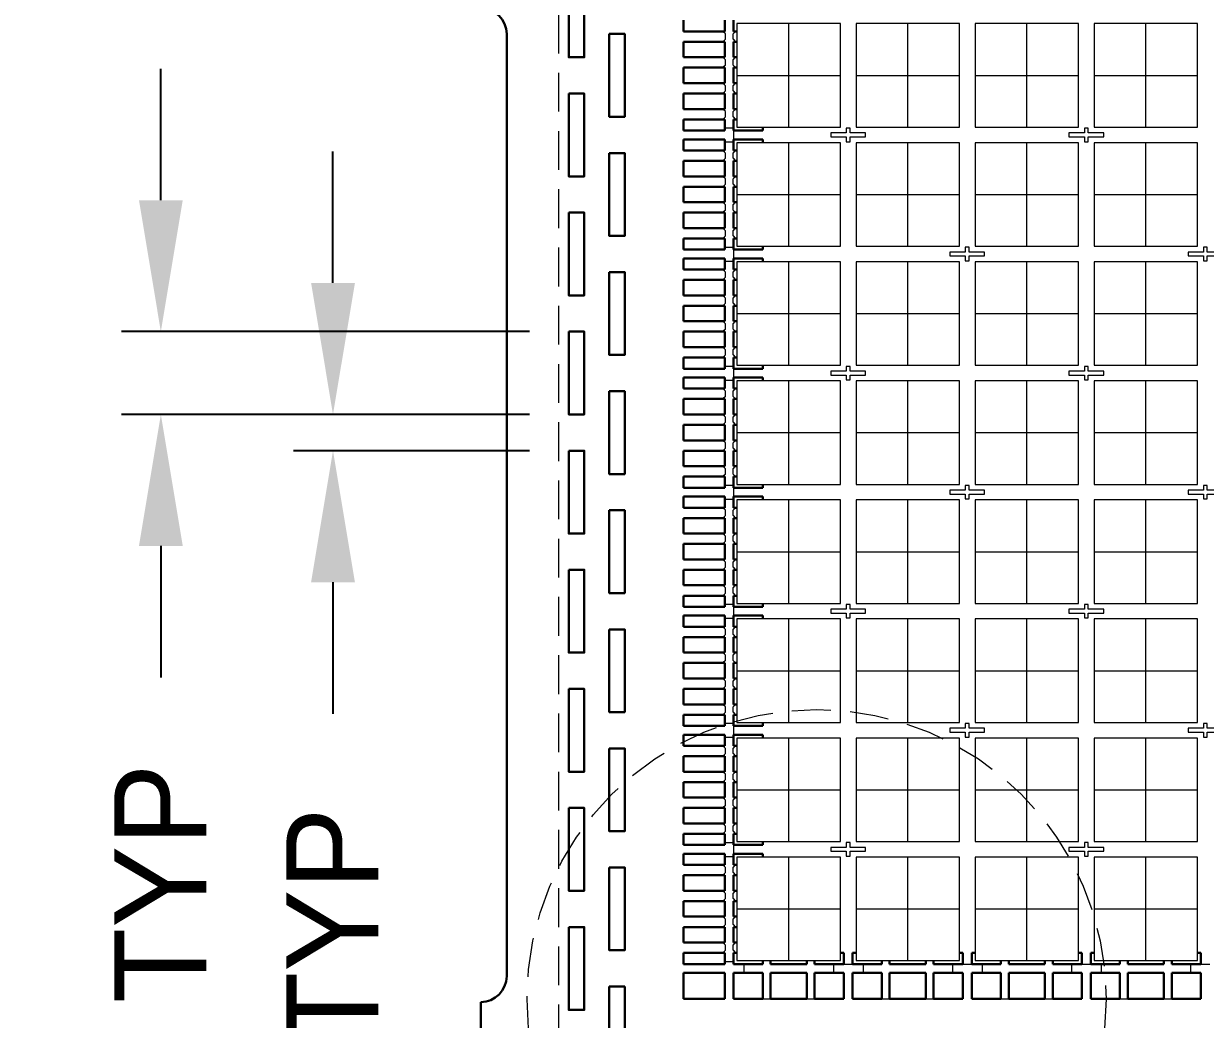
# Model space of a CAD drawing. Extents: x 1030 to 1169, y -270 to -166.
# Drawn here: x 1029.55 to 1052.39, y -256.62 to -237.38 of the extents above; entities that cross this region are included whole.
import ezdxf

# ---------------------------------------------------------------- set-up
doc = ezdxf.new("R2010")
doc.units = 0
doc.header["$LTSCALE"] = 3
doc.header["$MEASUREMENT"] = 0
for name, pattern in [('CENTER', [2, 1.25, -0.25, 0.25, -0.25]), ('HIDDEN', [0.375, 0.25, -0.125]), ('PHANTOM', [2.5, 1.25, -0.25, 0.25, -0.25, 0.25, -0.25])]:
    doc.linetypes.add(name, pattern=pattern)
for name, color, linetype, lineweight in [('CLIN', 1, 'CENTER', 15), ('DETAIL', 6, 'HIDDEN', 15), ('DIM', 4, 'Continuous', 13), ('FULL METAL', 33, 'HIDDEN', 15), ('HIDN', 6, 'HIDDEN', 15), ('HIDN2', 3, 'HIDDEN', 15), ('OBJ', 3, 'Continuous', 30), ('OBJ1', 7, 'Continuous', 30), ('OBJ3', 40, 'Continuous', 30), ('PHANTOM', 5, 'PHANTOM', 15), ('SAW', 2, 'HIDDEN', 15)]:
    doc.layers.add(name, color=color, linetype=linetype, lineweight=lineweight)
doc.dimstyles.new('3DEC X 1', dxfattribs={"dimtxt": 1.778, "dimasz": 2.54, "dimexe": 0.762, "dimexo": 0.762, "dimgap": 0.762, "dimtad": 0, "dimdec": 3, "dimzin": 0, "dimdsep": 46, "dimtxsty": 'Standard', "dimcen": 0, "dimadec": 0, "dimazin": 0, "dimtfac": 1, "dimtdec": 3, "dimtofl": 0, "dimtmove": 0, "dimatfit": 3, "dimfxl": 1, "dimtolj": 1, "dimtzin": 0, "dimarcsym": 0})

# ---------------------------------------------------------------- blocks, each defined once
blk = doc.blocks.new('*D17')
at = {"layer": 'Defpoints', "color": 0, "transparency": 16777216}
for p in [(1476.641, -333.919), (1472.085, -334.619), (1476.641, -334.619)]:
    blk.add_point(p, dxfattribs=at)
at = {"layer": 'DIM', "color": 0, "lineweight": -2, "transparency": 16777216}
for p, q in [((1472.085, -331.379), (1472.085, -328.839)), ((1475.879, -333.919), (1471.323, -333.919)), ((1475.879, -334.619), (1471.323, -334.619)), ((1472.085, -337.159), (1472.085, -339.699))]:
    blk.add_line(p, q, dxfattribs=at)
at = {"layer": 'DIM', "color": 0, "transparency": 16777216}
for points in [[(1471.662, -331.379), (1472.509, -331.379), (1472.085, -333.919)], [(1471.662, -337.159), (1472.509, -337.159), (1472.085, -334.619)]]:
    blk.add_solid(points, dxfattribs=at)
at = {"layer": 'DIM', "color": 0, "transparency": 16777216, "insert": (1472.085, -347.129), "char_height": 1.778, "attachment_point": 5, "rotation": 90}
blk.add_mtext('\\A1;0.700 TYP', dxfattribs=at)
blk = doc.blocks.new('*D18')
at = {"layer": 'Defpoints', "color": 0, "transparency": 16777216}
for p in [(1476.641, -332.319), (1468.759, -333.919), (1476.641, -333.919)]:
    blk.add_point(p, dxfattribs=at)
at = {"layer": 'DIM', "color": 0, "lineweight": -2, "transparency": 16777216}
for p, q in [((1468.759, -329.779), (1468.759, -327.239)), ((1475.879, -332.319), (1467.997, -332.319)), ((1475.879, -333.919), (1467.997, -333.919)), ((1468.759, -336.459), (1468.759, -338.999))]:
    blk.add_line(p, q, dxfattribs=at)
at = {"layer": 'DIM', "color": 0, "transparency": 16777216}
for points in [[(1468.336, -329.779), (1469.182, -329.779), (1468.759, -332.319)], [(1468.336, -336.459), (1469.182, -336.459), (1468.759, -333.919)]]:
    blk.add_solid(points, dxfattribs=at)
at = {"layer": 'DIM', "color": 0, "transparency": 16777216, "insert": (1468.759, -346.28), "char_height": 1.778, "attachment_point": 5, "rotation": 90}
blk.add_mtext('\\A1;1.600 TYP', dxfattribs=at)

msp = doc.modelspace()

# ---------------------------------------------------------------- linework, layer by layer
at = {"layer": 'CLIN'}
for p, q in [((1044.3382, -239.3839), (1044.3382, -237.3839)), ((1046.6382, -239.3839), (1046.6382, -237.3839)), ((1048.9382, -239.3839), (1048.9382, -237.3839)), ((1051.2382, -239.3839), (1051.2382, -237.3839)), ((1043.3382, -238.3839), (1045.3382, -238.3839)), ((1045.6382, -238.3839), (1047.6382, -238.3839)), ((1047.9382, -238.3839), (1049.9382, -238.3839)), ((1050.2382, -238.3839), (1052.2382, -238.3839)), ((1044.3382, -241.6839), (1044.3382, -239.6839)), ((1046.6382, -241.6839), (1046.6382, -239.6839)), ((1048.9382, -241.6839), (1048.9382, -239.6839)), ((1051.2382, -241.6839), (1051.2382, -239.6839)), ((1043.3382, -240.6839), (1045.3382, -240.6839)), ((1045.6382, -240.6839), (1047.6382, -240.6839)), ((1047.9382, -240.6839), (1049.9382, -240.6839)), ((1050.2382, -240.6839), (1052.2382, -240.6839)), ((1044.3382, -243.9839), (1044.3382, -241.9839)), ((1046.6382, -243.9839), (1046.6382, -241.9839)), ((1048.9382, -243.9839), (1048.9382, -241.9839)), ((1051.2382, -243.9839), (1051.2382, -241.9839)), ((1043.3382, -242.9839), (1045.3382, -242.9839)), ((1045.6382, -242.9839), (1047.6382, -242.9839)), ((1047.9382, -242.9839), (1049.9382, -242.9839)), ((1050.2382, -242.9839), (1052.2382, -242.9839)), ((1044.3382, -246.2839), (1044.3382, -244.2839)), ((1046.6382, -246.2839), (1046.6382, -244.2839)), ((1048.9382, -246.2839), (1048.9382, -244.2839)), ((1051.2382, -246.2839), (1051.2382, -244.2839)), ((1043.3382, -245.2839), (1045.3382, -245.2839)), ((1045.6382, -245.2839), (1047.6382, -245.2839)), ((1047.9382, -245.2839), (1049.9382, -245.2839)), ((1050.2382, -245.2839), (1052.2382, -245.2839)), ((1044.3382, -248.5839), (1044.3382, -246.5839)), ((1046.6382, -248.5839), (1046.6382, -246.5839)), ((1048.9382, -248.5839), (1048.9382, -246.5839)), ((1051.2382, -248.5839), (1051.2382, -246.5839)), ((1043.3382, -247.5839), (1045.3382, -247.5839)), ((1045.6382, -247.5839), (1047.6382, -247.5839)), ((1047.9382, -247.5839), (1049.9382, -247.5839)), ((1050.2382, -247.5839), (1052.2382, -247.5839)), ((1044.3382, -250.8839), (1044.3382, -248.8839)), ((1046.6382, -250.8839), (1046.6382, -248.8839)), ((1048.9382, -250.8839), (1048.9382, -248.8839)), ((1051.2382, -250.8839), (1051.2382, -248.8839)), ((1043.3382, -249.8839), (1045.3382, -249.8839)), ((1045.6382, -249.8839), (1047.6382, -249.8839)), ((1047.9382, -249.8839), (1049.9382, -249.8839)), ((1050.2382, -249.8839), (1052.2382, -249.8839)), ((1044.3382, -253.1839), (1044.3382, -251.1839)), ((1046.6382, -253.1839), (1046.6382, -251.1839)), ((1048.9382, -253.1839), (1048.9382, -251.1839)), ((1051.2382, -253.1839), (1051.2382, -251.1839)), ((1043.3382, -252.1839), (1045.3382, -252.1839)), ((1045.6382, -252.1839), (1047.6382, -252.1839)), ((1047.9382, -252.1839), (1049.9382, -252.1839)), ((1050.2382, -252.1839), (1052.2382, -252.1839)), ((1044.3382, -255.4839), (1044.3382, -253.4839)), ((1046.6382, -255.4839), (1046.6382, -253.4839)), ((1048.9382, -255.4839), (1048.9382, -253.4839)), ((1051.2382, -255.4839), (1051.2382, -253.4839)), ((1043.3382, -254.4839), (1045.3382, -254.4839)), ((1045.6382, -254.4839), (1047.6382, -254.4839)), ((1047.9382, -254.4839), (1049.9382, -254.4839)), ((1050.2382, -254.4839), (1052.2382, -254.4839))]:
    msp.add_line(p, q, dxfattribs=at)
at = {"layer": 'DETAIL'}
msp.add_circle((1044.8752, -256.2254), 5.5933, dxfattribs=at)
at = {"layer": 'FULL METAL'}
for points in [[(1045.1532, -239.5719), (1045.4502, -239.5719), (1045.4502, -239.6639), (1045.5262, -239.6639), (1045.5262, -239.5719), (1045.8232, -239.5719), (1045.8232, -239.4959), (1045.5262, -239.4959), (1045.5262, -239.4039), (1045.4502, -239.4039), (1045.4502, -239.4959), (1045.1532, -239.4959)], [(1049.7532, -239.5719), (1050.0502, -239.5719), (1050.0502, -239.6639), (1050.1262, -239.6639), (1050.1262, -239.5719), (1050.4232, -239.5719), (1050.4232, -239.4959), (1050.1262, -239.4959), (1050.1262, -239.4039), (1050.0502, -239.4039), (1050.0502, -239.4959), (1049.7532, -239.4959)], [(1047.4532, -241.8719), (1047.7502, -241.8719), (1047.7502, -241.9639), (1047.8262, -241.9639), (1047.8262, -241.8719), (1048.1232, -241.8719), (1048.1232, -241.7959), (1047.8262, -241.7959), (1047.8262, -241.7039), (1047.7502, -241.7039), (1047.7502, -241.7959), (1047.4532, -241.7959)], [(1052.0532, -241.8719), (1052.3502, -241.8719), (1052.3502, -241.9639), (1052.4262, -241.9639), (1052.4262, -241.8719), (1052.7232, -241.8719), (1052.7232, -241.7959), (1052.4262, -241.7959), (1052.4262, -241.7039), (1052.3502, -241.7039), (1052.3502, -241.7959), (1052.0532, -241.7959)], [(1045.1532, -244.1719), (1045.4502, -244.1719), (1045.4502, -244.2639), (1045.5262, -244.2639), (1045.5262, -244.1719), (1045.8232, -244.1719), (1045.8232, -244.0959), (1045.5262, -244.0959), (1045.5262, -244.0039), (1045.4502, -244.0039), (1045.4502, -244.0959), (1045.1532, -244.0959)], [(1049.7532, -244.1719), (1050.0502, -244.1719), (1050.0502, -244.2639), (1050.1262, -244.2639), (1050.1262, -244.1719), (1050.4232, -244.1719), (1050.4232, -244.0959), (1050.1262, -244.0959), (1050.1262, -244.0039), (1050.0502, -244.0039), (1050.0502, -244.0959), (1049.7532, -244.0959)], [(1047.4532, -246.4719), (1047.7502, -246.4719), (1047.7502, -246.5639), (1047.8262, -246.5639), (1047.8262, -246.4719), (1048.1232, -246.4719), (1048.1232, -246.3959), (1047.8262, -246.3959), (1047.8262, -246.3039), (1047.7502, -246.3039), (1047.7502, -246.3959), (1047.4532, -246.3959)], [(1052.0532, -246.4719), (1052.3502, -246.4719), (1052.3502, -246.5639), (1052.4262, -246.5639), (1052.4262, -246.4719), (1052.7232, -246.4719), (1052.7232, -246.3959), (1052.4262, -246.3959), (1052.4262, -246.3039), (1052.3502, -246.3039), (1052.3502, -246.3959), (1052.0532, -246.3959)], [(1045.1532, -248.7719), (1045.4502, -248.7719), (1045.4502, -248.8639), (1045.5262, -248.8639), (1045.5262, -248.7719), (1045.8232, -248.7719), (1045.8232, -248.6959), (1045.5262, -248.6959), (1045.5262, -248.6039), (1045.4502, -248.6039), (1045.4502, -248.6959), (1045.1532, -248.6959)], [(1049.7532, -248.7719), (1050.0502, -248.7719), (1050.0502, -248.8639), (1050.1262, -248.8639), (1050.1262, -248.7719), (1050.4232, -248.7719), (1050.4232, -248.6959), (1050.1262, -248.6959), (1050.1262, -248.6039), (1050.0502, -248.6039), (1050.0502, -248.6959), (1049.7532, -248.6959)], [(1047.4532, -251.0719), (1047.7502, -251.0719), (1047.7502, -251.1639), (1047.8262, -251.1639), (1047.8262, -251.0719), (1048.1232, -251.0719), (1048.1232, -250.9959), (1047.8262, -250.9959), (1047.8262, -250.9039), (1047.7502, -250.9039), (1047.7502, -250.9959), (1047.4532, -250.9959)], [(1052.0532, -251.0719), (1052.3502, -251.0719), (1052.3502, -251.1639), (1052.4262, -251.1639), (1052.4262, -251.0719), (1052.7232, -251.0719), (1052.7232, -250.9959), (1052.4262, -250.9959), (1052.4262, -250.9039), (1052.3502, -250.9039), (1052.3502, -250.9959), (1052.0532, -250.9959)], [(1045.1532, -253.3719), (1045.4502, -253.3719), (1045.4502, -253.4639), (1045.5262, -253.4639), (1045.5262, -253.3719), (1045.8232, -253.3719), (1045.8232, -253.2959), (1045.5262, -253.2959), (1045.5262, -253.2039), (1045.4502, -253.2039), (1045.4502, -253.2959), (1045.1532, -253.2959)], [(1049.7532, -253.3719), (1050.0502, -253.3719), (1050.0502, -253.4639), (1050.1262, -253.4639), (1050.1262, -253.3719), (1050.4232, -253.3719), (1050.4232, -253.2959), (1050.1262, -253.2959), (1050.1262, -253.2039), (1050.0502, -253.2039), (1050.0502, -253.2959), (1049.7532, -253.2959)]]:
    msp.add_lwpolyline(points, close=True, dxfattribs=at)
at = {"layer": 'HIDN'}
msp.add_lwpolyline([(1156.8882, -191.0839), (1039.8882, -191.0839), (1039.8882, -258.0839), (1156.8882, -258.0839)], close=True, dxfattribs=at)
at = {"layer": 'HIDN2'}
for p, q in [((1043.1032, -239.3989), (1043.2732, -239.3989)), ((1043.2732, -239.4489), (1043.2732, -239.6189)), ((1043.1032, -239.6689), (1043.2732, -239.6689)), ((1043.1032, -241.6989), (1043.2732, -241.6989)), ((1043.2732, -241.7489), (1043.2732, -241.9189)), ((1043.1032, -241.9689), (1043.2732, -241.9689)), ((1043.1032, -243.9989), (1043.2732, -243.9989)), ((1043.2732, -244.0489), (1043.2732, -244.2189)), ((1043.1032, -244.2689), (1043.2732, -244.2689)), ((1043.1032, -246.2989), (1043.2732, -246.2989)), ((1043.2732, -246.3489), (1043.2732, -246.5189)), ((1043.1032, -246.5689), (1043.2732, -246.5689)), ((1043.1032, -248.5989), (1043.2732, -248.5989)), ((1043.2732, -248.6489), (1043.2732, -248.8189)), ((1043.1032, -248.8689), (1043.2732, -248.8689)), ((1043.1032, -250.8989), (1043.2732, -250.8989)), ((1043.1032, -251.1689), (1043.2732, -251.1689)), ((1043.2732, -250.9489), (1043.2732, -251.1189)), ((1043.1032, -253.1989), (1043.2732, -253.1989)), ((1043.2732, -253.2489), (1043.2732, -253.4189)), ((1043.1032, -253.4689), (1043.2732, -253.4689)), ((1043.1032, -255.4989), (1043.2732, -255.4989)), ((1043.4732, -255.5489), (1043.4732, -255.7189)), ((1045.2032, -255.5489), (1045.2032, -255.7189)), ((1045.4032, -255.5489), (1045.5732, -255.5489)), ((1045.7732, -255.5489), (1045.7732, -255.7189)), ((1047.5032, -255.5489), (1047.5032, -255.7189)), ((1047.7032, -255.5489), (1047.8732, -255.5489)), ((1048.0732, -255.5489), (1048.0732, -255.7189)), ((1049.8032, -255.5489), (1049.8032, -255.7189)), ((1050.0032, -255.5489), (1050.1732, -255.5489)), ((1050.3732, -255.5489), (1050.3732, -255.7189)), ((1052.1032, -255.5489), (1052.1032, -255.7189)), ((1052.3032, -255.5489), (1052.4732, -255.5489)), ((1043.8382, -256.2189), (1043.9882, -256.2189)), ((1044.6882, -256.2189), (1044.8382, -256.2189)), ((1046.1382, -256.2189), (1046.2882, -256.2189)), ((1046.9882, -256.2189), (1047.1382, -256.2189)), ((1048.4382, -256.2189), (1048.5882, -256.2189)), ((1049.2882, -256.2189), (1049.4382, -256.2189)), ((1050.7382, -256.2189), (1050.8882, -256.2189)), ((1051.5882, -256.2189), (1051.7382, -256.2189))]:
    msp.add_line(p, q, dxfattribs=at)
at = {"layer": 'OBJ'}
for p, q in [((1038.8882, -255.7839), (1038.8882, -237.5839)), ((1038.3882, -256.2839), (1038.3882, -256.2839)), ((1038.3882, -260.9339), (1038.3882, -256.2839))]:
    msp.add_line(p, q, dxfattribs=at)
for centre, start, end in [((1038.3882, -237.5839), 0, 90), ((1038.3882, -255.7839), 270, 0)]:
    msp.add_arc(centre, 0.5, start, end, dxfattribs=at)
at = {"layer": 'OBJ1'}
for p, q in [((1041.1702, -255.9839), (1040.8702, -255.9839)), ((1040.8702, -255.9839), (1040.8702, -257.1019)), ((1041.1702, -256.8019), (1041.1702, -255.9839))]:
    msp.add_line(p, q, dxfattribs=at)
for points in [[(1040.0882, -236.4339), (1040.3882, -236.4339), (1040.3882, -238.0339), (1040.0882, -238.0339)], [(1040.8702, -237.5839), (1041.1702, -237.5839), (1041.1702, -239.1839), (1040.8702, -239.1839)], [(1040.0882, -238.7339), (1040.3882, -238.7339), (1040.3882, -240.3339), (1040.0882, -240.3339)], [(1040.8702, -239.8839), (1041.1702, -239.8839), (1041.1702, -241.4839), (1040.8702, -241.4839)], [(1040.0882, -241.0339), (1040.3882, -241.0339), (1040.3882, -242.6339), (1040.0882, -242.6339)], [(1040.8702, -242.1839), (1041.1702, -242.1839), (1041.1702, -243.7839), (1040.8702, -243.7839)], [(1040.0882, -243.3339), (1040.3882, -243.3339), (1040.3882, -244.9339), (1040.0882, -244.9339)], [(1040.8702, -244.4839), (1041.1702, -244.4839), (1041.1702, -246.0839), (1040.8702, -246.0839)], [(1040.0882, -245.6339), (1040.3882, -245.6339), (1040.3882, -247.2339), (1040.0882, -247.2339)], [(1040.8702, -246.7839), (1041.1702, -246.7839), (1041.1702, -248.3839), (1040.8702, -248.3839)], [(1040.0882, -247.9339), (1040.3882, -247.9339), (1040.3882, -249.5339), (1040.0882, -249.5339)], [(1040.8702, -249.0839), (1041.1702, -249.0839), (1041.1702, -250.6839), (1040.8702, -250.6839)], [(1040.0882, -250.2339), (1040.3882, -250.2339), (1040.3882, -251.8339), (1040.0882, -251.8339)], [(1040.8702, -251.3839), (1041.1702, -251.3839), (1041.1702, -252.9839), (1040.8702, -252.9839)], [(1040.0882, -252.5339), (1040.3882, -252.5339), (1040.3882, -254.1339), (1040.0882, -254.1339)], [(1040.8702, -253.6839), (1041.1702, -253.6839), (1041.1702, -255.2839), (1040.8702, -255.2839)], [(1040.0882, -254.8339), (1040.3882, -254.8339), (1040.3882, -256.4339), (1040.0882, -256.4339)]]:
    msp.add_lwpolyline(points, close=True, dxfattribs=at)
at = {"layer": 'OBJ3'}
for p, q in [((1042.3032, -237.3189), (1042.3032, -237.5339)), ((1043.1032, -237.5339), (1043.1032, -237.3189)), ((1043.2732, -237.5339), (1043.2732, -237.3189)), ((1042.3032, -237.5339), (1043.1032, -237.5339)), ((1043.3382, -237.5339), (1043.2732, -237.5339)), ((1042.3032, -237.7339), (1043.1032, -237.7339)), ((1042.3032, -237.7339), (1042.3032, -238.0339)), ((1043.1032, -238.0339), (1043.1032, -237.7339)), ((1043.2732, -238.0339), (1043.2732, -237.7339)), ((1043.3382, -237.7339), (1043.2732, -237.7339)), ((1042.3032, -238.0339), (1043.1032, -238.0339)), ((1043.3382, -238.0339), (1043.2732, -238.0339)), ((1042.3032, -238.2339), (1043.1032, -238.2339)), ((1042.3032, -238.2339), (1042.3032, -238.5339)), ((1043.1032, -238.5339), (1043.1032, -238.2339)), ((1043.2732, -238.5339), (1043.2732, -238.2339)), ((1043.3382, -238.2339), (1043.2732, -238.2339)), ((1042.3032, -238.5339), (1043.1032, -238.5339)), ((1043.3382, -238.5339), (1043.2732, -238.5339)), ((1042.3032, -238.7339), (1043.1032, -238.7339)), ((1042.3032, -238.7339), (1042.3032, -239.0339)), ((1043.1032, -239.0339), (1043.1032, -238.7339)), ((1043.2732, -239.0339), (1043.2732, -238.7339)), ((1043.3382, -238.7339), (1043.2732, -238.7339)), ((1042.3032, -239.0339), (1043.1032, -239.0339)), ((1043.3382, -239.0339), (1043.2732, -239.0339)), ((1042.3032, -239.2339), (1043.1032, -239.2339)), ((1042.3032, -239.2339), (1042.3032, -239.4489)), ((1043.1032, -239.4489), (1043.1032, -239.2339)), ((1043.2732, -239.4489), (1043.2732, -239.2339)), ((1043.3382, -239.2339), (1043.2732, -239.2339)), ((1043.1032, -239.4489), (1042.3032, -239.4489)), ((1043.8382, -239.4489), (1043.2732, -239.4489)), ((1043.8382, -239.3839), (1043.8382, -239.4489)), ((1042.3032, -239.6189), (1043.1032, -239.6189)), ((1042.3032, -239.6189), (1042.3032, -239.8339)), ((1043.1032, -239.8339), (1043.1032, -239.6189)), ((1043.2732, -239.6189), (1043.8382, -239.6189)), ((1043.2732, -239.8339), (1043.2732, -239.6189)), ((1043.8382, -239.6839), (1043.8382, -239.6189)), ((1042.3032, -239.8339), (1043.1032, -239.8339)), ((1043.3382, -239.8339), (1043.2732, -239.8339)), ((1042.3032, -240.0339), (1043.1032, -240.0339)), ((1042.3032, -240.0339), (1042.3032, -240.3339)), ((1043.1032, -240.3339), (1043.1032, -240.0339)), ((1043.2732, -240.3339), (1043.2732, -240.0339)), ((1043.3382, -240.0339), (1043.2732, -240.0339)), ((1042.3032, -240.3339), (1043.1032, -240.3339)), ((1043.3382, -240.3339), (1043.2732, -240.3339)), ((1042.3032, -240.5339), (1043.1032, -240.5339)), ((1042.3032, -240.5339), (1042.3032, -240.8339)), ((1043.1032, -240.8339), (1043.1032, -240.5339)), ((1043.2732, -240.8339), (1043.2732, -240.5339)), ((1043.3382, -240.5339), (1043.2732, -240.5339)), ((1042.3032, -240.8339), (1043.1032, -240.8339)), ((1043.3382, -240.8339), (1043.2732, -240.8339)), ((1042.3032, -241.0339), (1043.1032, -241.0339)), ((1042.3032, -241.0339), (1042.3032, -241.3339)), ((1043.1032, -241.3339), (1043.1032, -241.0339)), ((1043.2732, -241.3339), (1043.2732, -241.0339)), ((1043.3382, -241.0339), (1043.2732, -241.0339)), ((1042.3032, -241.3339), (1043.1032, -241.3339)), ((1043.3382, -241.3339), (1043.2732, -241.3339)), ((1042.3032, -241.5339), (1043.1032, -241.5339)), ((1042.3032, -241.5339), (1042.3032, -241.7489)), ((1043.1032, -241.7489), (1043.1032, -241.5339)), ((1043.2732, -241.7489), (1043.2732, -241.5339)), ((1043.3382, -241.5339), (1043.2732, -241.5339)), ((1043.1032, -241.7489), (1042.3032, -241.7489)), ((1043.8382, -241.7489), (1043.2732, -241.7489)), ((1043.8382, -241.6839), (1043.8382, -241.7489)), ((1042.3032, -241.9189), (1043.1032, -241.9189)), ((1042.3032, -241.9189), (1042.3032, -242.1339)), ((1043.1032, -242.1339), (1043.1032, -241.9189)), ((1043.2732, -241.9189), (1043.8382, -241.9189)), ((1043.2732, -242.1339), (1043.2732, -241.9189)), ((1043.8382, -241.9839), (1043.8382, -241.9189)), ((1042.3032, -242.1339), (1043.1032, -242.1339)), ((1043.3382, -242.1339), (1043.2732, -242.1339)), ((1042.3032, -242.3339), (1043.1032, -242.3339)), ((1042.3032, -242.3339), (1042.3032, -242.6339)), ((1043.1032, -242.6339), (1043.1032, -242.3339)), ((1043.2732, -242.6339), (1043.2732, -242.3339)), ((1043.3382, -242.3339), (1043.2732, -242.3339)), ((1042.3032, -242.6339), (1043.1032, -242.6339)), ((1043.3382, -242.6339), (1043.2732, -242.6339)), ((1042.3032, -242.8339), (1043.1032, -242.8339)), ((1042.3032, -242.8339), (1042.3032, -243.1339)), ((1043.1032, -243.1339), (1043.1032, -242.8339)), ((1043.2732, -243.1339), (1043.2732, -242.8339)), ((1043.3382, -242.8339), (1043.2732, -242.8339)), ((1042.3032, -243.1339), (1043.1032, -243.1339)), ((1043.3382, -243.1339), (1043.2732, -243.1339)), ((1042.3032, -243.3339), (1043.1032, -243.3339)), ((1042.3032, -243.3339), (1042.3032, -243.6339)), ((1043.1032, -243.6339), (1043.1032, -243.3339)), ((1043.2732, -243.6339), (1043.2732, -243.3339)), ((1043.3382, -243.3339), (1043.2732, -243.3339)), ((1042.3032, -243.6339), (1043.1032, -243.6339)), ((1043.3382, -243.6339), (1043.2732, -243.6339)), ((1042.3032, -243.8339), (1043.1032, -243.8339)), ((1042.3032, -243.8339), (1042.3032, -244.0489)), ((1043.1032, -244.0489), (1043.1032, -243.8339)), ((1043.2732, -244.0489), (1043.2732, -243.8339)), ((1043.3382, -243.8339), (1043.2732, -243.8339)), ((1043.1032, -244.0489), (1042.3032, -244.0489)), ((1043.8382, -244.0489), (1043.2732, -244.0489)), ((1043.8382, -243.9839), (1043.8382, -244.0489)), ((1042.3032, -244.2189), (1043.1032, -244.2189)), ((1042.3032, -244.2189), (1042.3032, -244.4339)), ((1043.1032, -244.4339), (1043.1032, -244.2189)), ((1043.2732, -244.2189), (1043.8382, -244.2189)), ((1043.2732, -244.4339), (1043.2732, -244.2189)), ((1043.8382, -244.2839), (1043.8382, -244.2189)), ((1042.3032, -244.4339), (1043.1032, -244.4339)), ((1043.3382, -244.4339), (1043.2732, -244.4339)), ((1042.3032, -244.6339), (1043.1032, -244.6339)), ((1042.3032, -244.6339), (1042.3032, -244.9339)), ((1043.1032, -244.9339), (1043.1032, -244.6339)), ((1043.2732, -244.9339), (1043.2732, -244.6339)), ((1043.3382, -244.6339), (1043.2732, -244.6339)), ((1042.3032, -244.9339), (1043.1032, -244.9339)), ((1043.3382, -244.9339), (1043.2732, -244.9339)), ((1042.3032, -245.1339), (1043.1032, -245.1339)), ((1042.3032, -245.1339), (1042.3032, -245.4339)), ((1043.1032, -245.4339), (1043.1032, -245.1339)), ((1043.2732, -245.4339), (1043.2732, -245.1339)), ((1043.3382, -245.1339), (1043.2732, -245.1339)), ((1042.3032, -245.4339), (1043.1032, -245.4339)), ((1043.3382, -245.4339), (1043.2732, -245.4339)), ((1042.3032, -245.6339), (1043.1032, -245.6339)), ((1042.3032, -245.6339), (1042.3032, -245.9339)), ((1043.1032, -245.9339), (1043.1032, -245.6339)), ((1043.2732, -245.9339), (1043.2732, -245.6339)), ((1043.3382, -245.6339), (1043.2732, -245.6339)), ((1042.3032, -245.9339), (1043.1032, -245.9339)), ((1042.3032, -246.1339), (1043.1032, -246.1339)), ((1042.3032, -246.1339), (1042.3032, -246.3489)), ((1043.1032, -246.3489), (1043.1032, -246.1339)), ((1043.3382, -245.9339), (1043.2732, -245.9339)), ((1043.2732, -246.3489), (1043.2732, -246.1339)), ((1043.3382, -246.1339), (1043.2732, -246.1339)), ((1043.1032, -246.3489), (1042.3032, -246.3489)), ((1043.8382, -246.3489), (1043.2732, -246.3489)), ((1043.8382, -246.2839), (1043.8382, -246.3489)), ((1042.3032, -246.5189), (1043.1032, -246.5189)), ((1042.3032, -246.5189), (1042.3032, -246.7339)), ((1043.1032, -246.7339), (1043.1032, -246.5189)), ((1043.2732, -246.5189), (1043.8382, -246.5189)), ((1043.2732, -246.7339), (1043.2732, -246.5189)), ((1043.8382, -246.5839), (1043.8382, -246.5189)), ((1042.3032, -246.7339), (1043.1032, -246.7339)), ((1043.3382, -246.7339), (1043.2732, -246.7339)), ((1042.3032, -246.9339), (1043.1032, -246.9339)), ((1042.3032, -246.9339), (1042.3032, -247.2339)), ((1043.1032, -247.2339), (1043.1032, -246.9339)), ((1043.2732, -247.2339), (1043.2732, -246.9339)), ((1043.3382, -246.9339), (1043.2732, -246.9339)), ((1042.3032, -247.2339), (1043.1032, -247.2339)), ((1043.3382, -247.2339), (1043.2732, -247.2339)), ((1042.3032, -247.4339), (1043.1032, -247.4339)), ((1042.3032, -247.4339), (1042.3032, -247.7339)), ((1043.1032, -247.7339), (1043.1032, -247.4339)), ((1043.2732, -247.7339), (1043.2732, -247.4339)), ((1043.3382, -247.4339), (1043.2732, -247.4339)), ((1042.3032, -247.7339), (1043.1032, -247.7339)), ((1043.3382, -247.7339), (1043.2732, -247.7339)), ((1042.3032, -247.9339), (1043.1032, -247.9339)), ((1042.3032, -247.9339), (1042.3032, -248.2339)), ((1043.1032, -248.2339), (1043.1032, -247.9339)), ((1043.2732, -248.2339), (1043.2732, -247.9339)), ((1043.3382, -247.9339), (1043.2732, -247.9339)), ((1042.3032, -248.2339), (1043.1032, -248.2339)), ((1043.3382, -248.2339), (1043.2732, -248.2339)), ((1042.3032, -248.4339), (1043.1032, -248.4339)), ((1042.3032, -248.4339), (1042.3032, -248.6489)), ((1043.1032, -248.6489), (1042.3032, -248.6489)), ((1043.1032, -248.6489), (1043.1032, -248.4339)), ((1043.2732, -248.6489), (1043.2732, -248.4339)), ((1043.3382, -248.4339), (1043.2732, -248.4339)), ((1043.8382, -248.6489), (1043.2732, -248.6489)), ((1043.8382, -248.5839), (1043.8382, -248.6489)), ((1042.3032, -248.8189), (1043.1032, -248.8189)), ((1042.3032, -248.8189), (1042.3032, -249.0339)), ((1043.1032, -249.0339), (1043.1032, -248.8189)), ((1043.2732, -248.8189), (1043.8382, -248.8189)), ((1043.2732, -249.0339), (1043.2732, -248.8189)), ((1043.8382, -248.8839), (1043.8382, -248.8189)), ((1042.3032, -249.0339), (1043.1032, -249.0339)), ((1043.3382, -249.0339), (1043.2732, -249.0339)), ((1042.3032, -249.2339), (1043.1032, -249.2339)), ((1042.3032, -249.2339), (1042.3032, -249.5339)), ((1043.1032, -249.5339), (1043.1032, -249.2339)), ((1043.2732, -249.5339), (1043.2732, -249.2339)), ((1043.3382, -249.2339), (1043.2732, -249.2339)), ((1042.3032, -249.5339), (1043.1032, -249.5339)), ((1043.3382, -249.5339), (1043.2732, -249.5339)), ((1042.3032, -249.7339), (1043.1032, -249.7339)), ((1042.3032, -249.7339), (1042.3032, -250.0339)), ((1043.1032, -250.0339), (1043.1032, -249.7339)), ((1043.2732, -250.0339), (1043.2732, -249.7339)), ((1043.3382, -249.7339), (1043.2732, -249.7339)), ((1042.3032, -250.0339), (1043.1032, -250.0339)), ((1042.3032, -250.2339), (1043.1032, -250.2339)), ((1042.3032, -250.2339), (1042.3032, -250.5339)), ((1043.1032, -250.5339), (1043.1032, -250.2339)), ((1043.3382, -250.0339), (1043.2732, -250.0339)), ((1043.2732, -250.5339), (1043.2732, -250.2339)), ((1043.3382, -250.2339), (1043.2732, -250.2339)), ((1042.3032, -250.5339), (1043.1032, -250.5339)), ((1043.3382, -250.5339), (1043.2732, -250.5339)), ((1042.3032, -250.7339), (1043.1032, -250.7339)), ((1042.3032, -250.7339), (1042.3032, -250.9489)), ((1043.1032, -250.9489), (1043.1032, -250.7339)), ((1043.2732, -250.9489), (1043.2732, -250.7339)), ((1043.3382, -250.7339), (1043.2732, -250.7339)), ((1043.8382, -250.8839), (1043.8382, -250.9489)), ((1043.1032, -250.9489), (1042.3032, -250.9489)), ((1042.3032, -251.1189), (1043.1032, -251.1189)), ((1042.3032, -251.1189), (1042.3032, -251.3339)), ((1043.1032, -251.3339), (1043.1032, -251.1189)), ((1043.8382, -250.9489), (1043.2732, -250.9489)), ((1043.2732, -251.1189), (1043.8382, -251.1189)), ((1043.2732, -251.3339), (1043.2732, -251.1189)), ((1043.8382, -251.1839), (1043.8382, -251.1189)), ((1042.3032, -251.3339), (1043.1032, -251.3339)), ((1043.3382, -251.3339), (1043.2732, -251.3339)), ((1042.3032, -251.5339), (1043.1032, -251.5339)), ((1042.3032, -251.5339), (1042.3032, -251.8339)), ((1043.1032, -251.8339), (1043.1032, -251.5339)), ((1043.2732, -251.8339), (1043.2732, -251.5339)), ((1043.3382, -251.5339), (1043.2732, -251.5339)), ((1042.3032, -251.8339), (1043.1032, -251.8339)), ((1043.3382, -251.8339), (1043.2732, -251.8339)), ((1042.3032, -252.0339), (1043.1032, -252.0339)), ((1042.3032, -252.0339), (1042.3032, -252.3339)), ((1043.1032, -252.3339), (1043.1032, -252.0339)), ((1043.2732, -252.3339), (1043.2732, -252.0339)), ((1043.3382, -252.0339), (1043.2732, -252.0339)), ((1042.3032, -252.3339), (1043.1032, -252.3339)), ((1042.3032, -252.5339), (1043.1032, -252.5339)), ((1042.3032, -252.5339), (1042.3032, -252.8339)), ((1043.1032, -252.8339), (1043.1032, -252.5339)), ((1043.3382, -252.3339), (1043.2732, -252.3339)), ((1043.2732, -252.8339), (1043.2732, -252.5339)), ((1043.3382, -252.5339), (1043.2732, -252.5339)), ((1042.3032, -252.8339), (1043.1032, -252.8339)), ((1043.3382, -252.8339), (1043.2732, -252.8339)), ((1042.3032, -253.0339), (1043.1032, -253.0339)), ((1042.3032, -253.0339), (1042.3032, -253.2489)), ((1043.1032, -253.2489), (1043.1032, -253.0339)), ((1043.2732, -253.2489), (1043.2732, -253.0339)), ((1043.3382, -253.0339), (1043.2732, -253.0339)), ((1043.8382, -253.1839), (1043.8382, -253.2489)), ((1043.1032, -253.2489), (1042.3032, -253.2489)), ((1042.3032, -253.4189), (1043.1032, -253.4189)), ((1042.3032, -253.4189), (1042.3032, -253.6339)), ((1043.1032, -253.6339), (1043.1032, -253.4189)), ((1043.8382, -253.2489), (1043.2732, -253.2489)), ((1043.2732, -253.4189), (1043.8382, -253.4189)), ((1043.2732, -253.6339), (1043.2732, -253.4189)), ((1043.8382, -253.4839), (1043.8382, -253.4189)), ((1042.3032, -253.6339), (1043.1032, -253.6339)), ((1043.3382, -253.6339), (1043.2732, -253.6339)), ((1042.3032, -253.8339), (1043.1032, -253.8339)), ((1042.3032, -253.8339), (1042.3032, -254.1339)), ((1043.1032, -254.1339), (1043.1032, -253.8339)), ((1043.2732, -254.1339), (1043.2732, -253.8339)), ((1043.3382, -253.8339), (1043.2732, -253.8339)), ((1042.3032, -254.1339), (1043.1032, -254.1339)), ((1043.3382, -254.1339), (1043.2732, -254.1339)), ((1042.3032, -254.3339), (1043.1032, -254.3339)), ((1042.3032, -254.3339), (1042.3032, -254.6339)), ((1043.1032, -254.6339), (1043.1032, -254.3339)), ((1043.2732, -254.6339), (1043.2732, -254.3339)), ((1043.3382, -254.3339), (1043.2732, -254.3339)), ((1042.3032, -254.6339), (1043.1032, -254.6339)), ((1043.3382, -254.6339), (1043.2732, -254.6339)), ((1042.3032, -254.8339), (1043.1032, -254.8339)), ((1042.3032, -254.8339), (1042.3032, -255.1339)), ((1043.1032, -255.1339), (1043.1032, -254.8339)), ((1043.2732, -255.1339), (1043.2732, -254.8339)), ((1043.3382, -254.8339), (1043.2732, -254.8339)), ((1042.3032, -255.1339), (1043.1032, -255.1339)), ((1043.3382, -255.1339), (1043.2732, -255.1339)), ((1042.3032, -255.3339), (1043.1032, -255.3339)), ((1042.3032, -255.3339), (1042.3032, -255.5489)), ((1043.1032, -255.5489), (1043.1032, -255.3339)), ((1043.2732, -255.5489), (1043.2732, -255.3339)), ((1043.3382, -255.3339), (1043.2732, -255.3339)), ((1043.8382, -255.4839), (1043.8382, -255.5489)), ((1043.9882, -255.4839), (1043.9882, -255.5489)), ((1044.6882, -255.4839), (1044.6882, -255.5489)), ((1044.8382, -255.4839), (1044.8382, -255.5489)), ((1045.3382, -255.3339), (1045.4032, -255.3339)), ((1045.4032, -255.5489), (1045.4032, -255.3339)), ((1045.5732, -255.5489), (1045.5732, -255.3339)), ((1045.6382, -255.3339), (1045.5732, -255.3339)), ((1046.1382, -255.4839), (1046.1382, -255.5489)), ((1046.2882, -255.4839), (1046.2882, -255.5489)), ((1046.9882, -255.4839), (1046.9882, -255.5489)), ((1047.1382, -255.4839), (1047.1382, -255.5489)), ((1047.6382, -255.3339), (1047.7032, -255.3339)), ((1047.7032, -255.5489), (1047.7032, -255.3339)), ((1047.8732, -255.5489), (1047.8732, -255.3339)), ((1047.9382, -255.3339), (1047.8732, -255.3339)), ((1048.4382, -255.4839), (1048.4382, -255.5489)), ((1048.5882, -255.4839), (1048.5882, -255.5489)), ((1049.2882, -255.4839), (1049.2882, -255.5489)), ((1049.4382, -255.4839), (1049.4382, -255.5489)), ((1049.9382, -255.3339), (1050.0032, -255.3339)), ((1050.0032, -255.5489), (1050.0032, -255.3339)), ((1050.1732, -255.5489), (1050.1732, -255.3339)), ((1050.2382, -255.3339), (1050.1732, -255.3339)), ((1050.7382, -255.4839), (1050.7382, -255.5489)), ((1050.8882, -255.4839), (1050.8882, -255.5489)), ((1051.5882, -255.4839), (1051.5882, -255.5489)), ((1051.7382, -255.4839), (1051.7382, -255.5489)), ((1052.2382, -255.3339), (1052.3032, -255.3339)), ((1052.3032, -255.5489), (1052.3032, -255.3339)), ((1043.1032, -255.5489), (1042.3032, -255.5489)), ((1042.3032, -255.7189), (1042.3032, -256.2189)), ((1043.1032, -255.7189), (1042.3032, -255.7189)), ((1043.1032, -255.7189), (1043.1032, -256.2189)), ((1043.8382, -255.5489), (1043.2732, -255.5489)), ((1043.2732, -255.7189), (1043.8382, -255.7189)), ((1043.2732, -256.2189), (1043.2732, -255.7189)), ((1043.8382, -256.2189), (1043.8382, -255.7189)), ((1044.6882, -255.5489), (1043.9882, -255.5489)), ((1043.9882, -255.7189), (1044.6882, -255.7189)), ((1043.9882, -256.2189), (1043.9882, -255.7189)), ((1044.6882, -256.2189), (1044.6882, -255.7189)), ((1045.4032, -255.5489), (1044.8382, -255.5489)), ((1044.8382, -255.7189), (1045.4032, -255.7189)), ((1044.8382, -256.2189), (1044.8382, -255.7189)), ((1045.4032, -256.2189), (1045.4032, -255.7189)), ((1046.1382, -255.5489), (1045.5732, -255.5489)), ((1045.5732, -255.7189), (1046.1382, -255.7189)), ((1045.5732, -256.2189), (1045.5732, -255.7189)), ((1046.1382, -256.2189), (1046.1382, -255.7189)), ((1046.9882, -255.5489), (1046.2882, -255.5489)), ((1046.2882, -255.7189), (1046.9882, -255.7189)), ((1046.2882, -256.2189), (1046.2882, -255.7189)), ((1046.9882, -256.2189), (1046.9882, -255.7189)), ((1047.7032, -255.5489), (1047.1382, -255.5489)), ((1047.1382, -255.7189), (1047.7032, -255.7189)), ((1047.1382, -256.2189), (1047.1382, -255.7189)), ((1047.7032, -256.2189), (1047.7032, -255.7189)), ((1048.4382, -255.5489), (1047.8732, -255.5489)), ((1047.8732, -255.7189), (1048.4382, -255.7189)), ((1047.8732, -256.2189), (1047.8732, -255.7189)), ((1048.4382, -256.2189), (1048.4382, -255.7189)), ((1049.2882, -255.5489), (1048.5882, -255.5489)), ((1048.5882, -255.7189), (1049.2882, -255.7189)), ((1048.5882, -256.2189), (1048.5882, -255.7189)), ((1049.2882, -256.2189), (1049.2882, -255.7189)), ((1050.0032, -255.5489), (1049.4382, -255.5489)), ((1049.4382, -255.7189), (1050.0032, -255.7189)), ((1049.4382, -256.2189), (1049.4382, -255.7189)), ((1050.0032, -256.2189), (1050.0032, -255.7189)), ((1050.7382, -255.5489), (1050.1732, -255.5489)), ((1050.1732, -255.7189), (1050.7382, -255.7189)), ((1050.1732, -256.2189), (1050.1732, -255.7189)), ((1050.7382, -256.2189), (1050.7382, -255.7189)), ((1051.5882, -255.5489), (1050.8882, -255.5489)), ((1050.8882, -255.7189), (1051.5882, -255.7189)), ((1050.8882, -256.2189), (1050.8882, -255.7189)), ((1051.5882, -256.2189), (1051.5882, -255.7189)), ((1052.3032, -255.5489), (1051.7382, -255.5489)), ((1051.7382, -255.7189), (1052.3032, -255.7189)), ((1051.7382, -256.2189), (1051.7382, -255.7189)), ((1052.3032, -256.2189), (1052.3032, -255.7189)), ((1042.3032, -256.2189), (1043.1032, -256.2189)), ((1043.8382, -256.2189), (1043.2732, -256.2189)), ((1044.6882, -256.2189), (1043.9882, -256.2189)), ((1045.4032, -256.2189), (1044.8382, -256.2189)), ((1046.1382, -256.2189), (1045.5732, -256.2189)), ((1046.9882, -256.2189), (1046.2882, -256.2189)), ((1047.7032, -256.2189), (1047.1382, -256.2189)), ((1048.4382, -256.2189), (1047.8732, -256.2189)), ((1049.2882, -256.2189), (1048.5882, -256.2189)), ((1050.0032, -256.2189), (1049.4382, -256.2189)), ((1050.7382, -256.2189), (1050.1732, -256.2189)), ((1051.5882, -256.2189), (1050.8882, -256.2189)), ((1052.3032, -256.2189), (1051.7382, -256.2189))]:
    msp.add_line(p, q, dxfattribs=at)
at = {"layer": 'PHANTOM'}
for points in [[(1043.3382, -239.3839), (1045.3382, -239.3839), (1045.3382, -237.3839), (1043.3382, -237.3839)], [(1045.6382, -239.3839), (1047.6382, -239.3839), (1047.6382, -237.3839), (1045.6382, -237.3839)], [(1047.9382, -239.3839), (1049.9382, -239.3839), (1049.9382, -237.3839), (1047.9382, -237.3839)], [(1050.2382, -239.3839), (1052.2382, -239.3839), (1052.2382, -237.3839), (1050.2382, -237.3839)], [(1043.3382, -241.6839), (1045.3382, -241.6839), (1045.3382, -239.6839), (1043.3382, -239.6839)], [(1045.6382, -241.6839), (1047.6382, -241.6839), (1047.6382, -239.6839), (1045.6382, -239.6839)], [(1047.9382, -241.6839), (1049.9382, -241.6839), (1049.9382, -239.6839), (1047.9382, -239.6839)], [(1050.2382, -241.6839), (1052.2382, -241.6839), (1052.2382, -239.6839), (1050.2382, -239.6839)], [(1043.3382, -243.9839), (1045.3382, -243.9839), (1045.3382, -241.9839), (1043.3382, -241.9839)], [(1045.6382, -243.9839), (1047.6382, -243.9839), (1047.6382, -241.9839), (1045.6382, -241.9839)], [(1047.9382, -243.9839), (1049.9382, -243.9839), (1049.9382, -241.9839), (1047.9382, -241.9839)], [(1050.2382, -243.9839), (1052.2382, -243.9839), (1052.2382, -241.9839), (1050.2382, -241.9839)], [(1043.3382, -246.2839), (1045.3382, -246.2839), (1045.3382, -244.2839), (1043.3382, -244.2839)], [(1045.6382, -246.2839), (1047.6382, -246.2839), (1047.6382, -244.2839), (1045.6382, -244.2839)], [(1047.9382, -246.2839), (1049.9382, -246.2839), (1049.9382, -244.2839), (1047.9382, -244.2839)], [(1050.2382, -246.2839), (1052.2382, -246.2839), (1052.2382, -244.2839), (1050.2382, -244.2839)], [(1043.3382, -248.5839), (1045.3382, -248.5839), (1045.3382, -246.5839), (1043.3382, -246.5839)], [(1045.6382, -248.5839), (1047.6382, -248.5839), (1047.6382, -246.5839), (1045.6382, -246.5839)], [(1047.9382, -248.5839), (1049.9382, -248.5839), (1049.9382, -246.5839), (1047.9382, -246.5839)], [(1050.2382, -248.5839), (1052.2382, -248.5839), (1052.2382, -246.5839), (1050.2382, -246.5839)], [(1043.3382, -250.8839), (1045.3382, -250.8839), (1045.3382, -248.8839), (1043.3382, -248.8839)], [(1045.6382, -250.8839), (1047.6382, -250.8839), (1047.6382, -248.8839), (1045.6382, -248.8839)], [(1047.9382, -250.8839), (1049.9382, -250.8839), (1049.9382, -248.8839), (1047.9382, -248.8839)], [(1050.2382, -250.8839), (1052.2382, -250.8839), (1052.2382, -248.8839), (1050.2382, -248.8839)], [(1043.3382, -253.1839), (1045.3382, -253.1839), (1045.3382, -251.1839), (1043.3382, -251.1839)], [(1045.6382, -253.1839), (1047.6382, -253.1839), (1047.6382, -251.1839), (1045.6382, -251.1839)], [(1047.9382, -253.1839), (1049.9382, -253.1839), (1049.9382, -251.1839), (1047.9382, -251.1839)], [(1050.2382, -253.1839), (1052.2382, -253.1839), (1052.2382, -251.1839), (1050.2382, -251.1839)], [(1043.3382, -255.4839), (1045.3382, -255.4839), (1045.3382, -253.4839), (1043.3382, -253.4839)], [(1045.6382, -255.4839), (1047.6382, -255.4839), (1047.6382, -253.4839), (1045.6382, -253.4839)], [(1047.9382, -255.4839), (1049.9382, -255.4839), (1049.9382, -253.4839), (1047.9382, -253.4839)], [(1050.2382, -255.4839), (1052.2382, -255.4839), (1052.2382, -253.4839), (1050.2382, -253.4839)]]:
    msp.add_lwpolyline(points, close=True, dxfattribs=at)
at = {"layer": 'SAW'}
for p, q in [((1043.1132, -237.5839), (1043.0652, -237.5339)), ((1043.1132, -237.6839), (1043.0652, -237.7339)), ((1043.1132, -237.6839), (1043.1132, -237.5839)), ((1043.2632, -237.5839), (1043.3112, -237.5339)), ((1043.2632, -237.6839), (1043.2632, -237.5839)), ((1043.2632, -237.6839), (1043.3112, -237.7339)), ((1043.1132, -238.0839), (1043.0652, -238.0339)), ((1043.1132, -238.1839), (1043.1132, -238.0839)), ((1043.2632, -238.0839), (1043.3112, -238.0339)), ((1043.2632, -238.1839), (1043.2632, -238.0839)), ((1043.1132, -238.1839), (1043.0652, -238.2339)), ((1043.2632, -238.1839), (1043.3112, -238.2339)), ((1043.1132, -238.5839), (1043.0652, -238.5339)), ((1043.1132, -238.6839), (1043.1132, -238.5839)), ((1043.2632, -238.5839), (1043.3112, -238.5339)), ((1043.2632, -238.6839), (1043.2632, -238.5839)), ((1043.1132, -238.6839), (1043.0652, -238.7339)), ((1043.2632, -238.6839), (1043.3112, -238.7339)), ((1043.1132, -239.0839), (1043.0652, -239.0339)), ((1043.2632, -239.0839), (1043.3112, -239.0339)), ((1043.1132, -239.1839), (1043.0652, -239.2339)), ((1043.1132, -239.1839), (1043.1132, -239.0839)), ((1043.2632, -239.1839), (1043.2632, -239.0839)), ((1043.2632, -239.1839), (1043.3112, -239.2339)), ((1043.1132, -239.8839), (1043.0652, -239.8339)), ((1043.1132, -239.9839), (1043.1132, -239.8839)), ((1043.2632, -239.8839), (1043.3112, -239.8339)), ((1043.2632, -239.9839), (1043.2632, -239.8839)), ((1043.1132, -239.9839), (1043.0652, -240.0339)), ((1043.2632, -239.9839), (1043.3112, -240.0339)), ((1043.1132, -240.3839), (1043.0652, -240.3339)), ((1043.1132, -240.4839), (1043.1132, -240.3839)), ((1043.2632, -240.3839), (1043.3112, -240.3339)), ((1043.2632, -240.4839), (1043.2632, -240.3839)), ((1043.1132, -240.4839), (1043.0652, -240.5339)), ((1043.2632, -240.4839), (1043.3112, -240.5339)), ((1043.1132, -240.8839), (1043.0652, -240.8339)), ((1043.1132, -240.9839), (1043.1132, -240.8839)), ((1043.2632, -240.8839), (1043.3112, -240.8339)), ((1043.2632, -240.9839), (1043.2632, -240.8839)), ((1043.1132, -240.9839), (1043.0652, -241.0339)), ((1043.2632, -240.9839), (1043.3112, -241.0339)), ((1043.1132, -241.3839), (1043.0652, -241.3339)), ((1043.2632, -241.3839), (1043.3112, -241.3339)), ((1043.1132, -241.4839), (1043.0652, -241.5339)), ((1043.1132, -241.4839), (1043.1132, -241.3839)), ((1043.2632, -241.4839), (1043.2632, -241.3839)), ((1043.2632, -241.4839), (1043.3112, -241.5339)), ((1043.1132, -242.1839), (1043.0652, -242.1339)), ((1043.1132, -242.2839), (1043.1132, -242.1839)), ((1043.2632, -242.1839), (1043.3112, -242.1339)), ((1043.2632, -242.2839), (1043.2632, -242.1839)), ((1043.1132, -242.2839), (1043.0652, -242.3339)), ((1043.2632, -242.2839), (1043.3112, -242.3339)), ((1043.1132, -242.6839), (1043.0652, -242.6339)), ((1043.1132, -242.7839), (1043.1132, -242.6839)), ((1043.2632, -242.6839), (1043.3112, -242.6339)), ((1043.2632, -242.7839), (1043.2632, -242.6839)), ((1043.1132, -242.7839), (1043.0652, -242.8339)), ((1043.2632, -242.7839), (1043.3112, -242.8339)), ((1043.1132, -243.1839), (1043.0652, -243.1339)), ((1043.2632, -243.1839), (1043.3112, -243.1339)), ((1043.1132, -243.2839), (1043.0652, -243.3339)), ((1043.1132, -243.2839), (1043.1132, -243.1839)), ((1043.2632, -243.2839), (1043.2632, -243.1839)), ((1043.2632, -243.2839), (1043.3112, -243.3339)), ((1043.1132, -243.6839), (1043.0652, -243.6339)), ((1043.2632, -243.6839), (1043.3112, -243.6339)), ((1043.1132, -243.7839), (1043.0652, -243.8339)), ((1043.1132, -243.7839), (1043.1132, -243.6839)), ((1043.2632, -243.7839), (1043.2632, -243.6839)), ((1043.2632, -243.7839), (1043.3112, -243.8339)), ((1043.1132, -244.4839), (1043.0652, -244.4339)), ((1043.1132, -244.5839), (1043.1132, -244.4839)), ((1043.2632, -244.4839), (1043.3112, -244.4339)), ((1043.2632, -244.5839), (1043.2632, -244.4839)), ((1043.1132, -244.5839), (1043.0652, -244.6339)), ((1043.2632, -244.5839), (1043.3112, -244.6339)), ((1043.1132, -244.9839), (1043.0652, -244.9339)), ((1043.1132, -245.0839), (1043.1132, -244.9839)), ((1043.2632, -244.9839), (1043.3112, -244.9339)), ((1043.2632, -245.0839), (1043.2632, -244.9839)), ((1043.1132, -245.0839), (1043.0652, -245.1339)), ((1043.2632, -245.0839), (1043.3112, -245.1339)), ((1043.1132, -245.4839), (1043.0652, -245.4339)), ((1043.2632, -245.4839), (1043.3112, -245.4339)), ((1043.1132, -245.5839), (1043.0652, -245.6339)), ((1043.1132, -245.5839), (1043.1132, -245.4839)), ((1043.2632, -245.5839), (1043.2632, -245.4839)), ((1043.2632, -245.5839), (1043.3112, -245.6339)), ((1043.1132, -245.9839), (1043.0652, -245.9339)), ((1043.1132, -246.0839), (1043.0652, -246.1339)), ((1043.1132, -246.0839), (1043.1132, -245.9839)), ((1043.2632, -245.9839), (1043.3112, -245.9339)), ((1043.2632, -246.0839), (1043.2632, -245.9839)), ((1043.2632, -246.0839), (1043.3112, -246.1339)), ((1043.1132, -246.7839), (1043.0652, -246.7339)), ((1043.1132, -246.8839), (1043.1132, -246.7839)), ((1043.2632, -246.7839), (1043.3112, -246.7339)), ((1043.2632, -246.8839), (1043.2632, -246.7839)), ((1043.1132, -246.8839), (1043.0652, -246.9339)), ((1043.2632, -246.8839), (1043.3112, -246.9339)), ((1043.1132, -247.2839), (1043.0652, -247.2339)), ((1043.1132, -247.3839), (1043.1132, -247.2839)), ((1043.2632, -247.2839), (1043.3112, -247.2339)), ((1043.2632, -247.3839), (1043.2632, -247.2839)), ((1043.1132, -247.3839), (1043.0652, -247.4339)), ((1043.2632, -247.3839), (1043.3112, -247.4339)), ((1043.1132, -247.7839), (1043.0652, -247.7339)), ((1043.2632, -247.7839), (1043.3112, -247.7339)), ((1043.1132, -247.8839), (1043.0652, -247.9339)), ((1043.1132, -247.8839), (1043.1132, -247.7839)), ((1043.2632, -247.8839), (1043.2632, -247.7839)), ((1043.2632, -247.8839), (1043.3112, -247.9339)), ((1043.1132, -248.2839), (1043.0652, -248.2339)), ((1043.1132, -248.3839), (1043.0652, -248.4339)), ((1043.1132, -248.3839), (1043.1132, -248.2839)), ((1043.2632, -248.2839), (1043.3112, -248.2339)), ((1043.2632, -248.3839), (1043.2632, -248.2839)), ((1043.2632, -248.3839), (1043.3112, -248.4339)), ((1043.1132, -249.0839), (1043.0652, -249.0339)), ((1043.1132, -249.1839), (1043.1132, -249.0839)), ((1043.2632, -249.0839), (1043.3112, -249.0339)), ((1043.2632, -249.1839), (1043.2632, -249.0839)), ((1043.1132, -249.1839), (1043.0652, -249.2339)), ((1043.2632, -249.1839), (1043.3112, -249.2339)), ((1043.1132, -249.5839), (1043.0652, -249.5339)), ((1043.2632, -249.5839), (1043.3112, -249.5339)), ((1043.1132, -249.6839), (1043.0652, -249.7339)), ((1043.1132, -249.6839), (1043.1132, -249.5839)), ((1043.2632, -249.6839), (1043.2632, -249.5839)), ((1043.2632, -249.6839), (1043.3112, -249.7339)), ((1043.1132, -250.0839), (1043.0652, -250.0339)), ((1043.1132, -250.1839), (1043.0652, -250.2339)), ((1043.1132, -250.1839), (1043.1132, -250.0839)), ((1043.2632, -250.0839), (1043.3112, -250.0339)), ((1043.2632, -250.1839), (1043.2632, -250.0839)), ((1043.2632, -250.1839), (1043.3112, -250.2339)), ((1043.1132, -250.5839), (1043.0652, -250.5339)), ((1043.1132, -250.6839), (1043.0652, -250.7339)), ((1043.1132, -250.6839), (1043.1132, -250.5839)), ((1043.2632, -250.5839), (1043.3112, -250.5339)), ((1043.2632, -250.6839), (1043.2632, -250.5839)), ((1043.2632, -250.6839), (1043.3112, -250.7339)), ((1043.1132, -251.3839), (1043.0652, -251.3339)), ((1043.1132, -251.4839), (1043.1132, -251.3839)), ((1043.2632, -251.3839), (1043.3112, -251.3339)), ((1043.2632, -251.4839), (1043.2632, -251.3839)), ((1043.1132, -251.4839), (1043.0652, -251.5339)), ((1043.2632, -251.4839), (1043.3112, -251.5339)), ((1043.1132, -251.8839), (1043.0652, -251.8339)), ((1043.2632, -251.8839), (1043.3112, -251.8339)), ((1043.1132, -251.9839), (1043.0652, -252.0339)), ((1043.1132, -251.9839), (1043.1132, -251.8839)), ((1043.2632, -251.9839), (1043.2632, -251.8839)), ((1043.2632, -251.9839), (1043.3112, -252.0339)), ((1043.1132, -252.3839), (1043.0652, -252.3339)), ((1043.1132, -252.4839), (1043.0652, -252.5339)), ((1043.1132, -252.4839), (1043.1132, -252.3839)), ((1043.2632, -252.3839), (1043.3112, -252.3339)), ((1043.2632, -252.4839), (1043.2632, -252.3839)), ((1043.2632, -252.4839), (1043.3112, -252.5339)), ((1043.1132, -252.8839), (1043.0652, -252.8339)), ((1043.1132, -252.9839), (1043.0652, -253.0339)), ((1043.1132, -252.9839), (1043.1132, -252.8839)), ((1043.2632, -252.8839), (1043.3112, -252.8339)), ((1043.2632, -252.9839), (1043.2632, -252.8839)), ((1043.2632, -252.9839), (1043.3112, -253.0339)), ((1043.1132, -253.6839), (1043.0652, -253.6339)), ((1043.2632, -253.6839), (1043.3112, -253.6339)), ((1043.1132, -253.7839), (1043.0652, -253.8339)), ((1043.1132, -253.7839), (1043.1132, -253.6839)), ((1043.2632, -253.7839), (1043.2632, -253.6839)), ((1043.2632, -253.7839), (1043.3112, -253.8339)), ((1043.1132, -254.1839), (1043.0652, -254.1339)), ((1043.2632, -254.1839), (1043.3112, -254.1339)), ((1043.1132, -254.2839), (1043.0652, -254.3339)), ((1043.1132, -254.2839), (1043.1132, -254.1839)), ((1043.2632, -254.2839), (1043.2632, -254.1839)), ((1043.2632, -254.2839), (1043.3112, -254.3339)), ((1043.1132, -254.6839), (1043.0652, -254.6339)), ((1043.1132, -254.7839), (1043.0652, -254.8339)), ((1043.1132, -254.7839), (1043.1132, -254.6839)), ((1043.2632, -254.6839), (1043.3112, -254.6339)), ((1043.2632, -254.7839), (1043.2632, -254.6839)), ((1043.2632, -254.7839), (1043.3112, -254.8339)), ((1043.1132, -255.1839), (1043.0652, -255.1339)), ((1043.1132, -255.2839), (1043.1132, -255.1839)), ((1043.2632, -255.1839), (1043.3112, -255.1339)), ((1043.2632, -255.2839), (1043.2632, -255.1839)), ((1043.1132, -255.2839), (1043.0652, -255.3339)), ((1043.2632, -255.2839), (1043.3112, -255.3339))]:
    msp.add_line(p, q, dxfattribs=at)

# ---------------------------------------------------------------- dimensions: what is measured, and where the dimension line sits
at = {"layer": 'DIM'}
for base, p1, p2, picture, middle in [((1032.206, -244.9339), (1040.0882, -243.3339), (1040.0882, -244.9339), '*D18', (1032.206, -257.2952)), ((1035.5326, -245.6339), (1040.0882, -244.9339), (1040.0882, -245.6339), '*D17', (1035.5326, -258.1434))]:
    dim = msp.add_linear_dim(base=base, p1=p1, p2=p2, angle=90, text='<> TYP', dimstyle='3DEC X 1', dxfattribs=at)
    dim.commit()
    dim.dimension.update_dxf_attribs({"geometry": picture, "text_midpoint": middle, "dimtype": 128, "insert": (-436.5529, 88.9852)})

doc.saveas('drawing.dxf')
